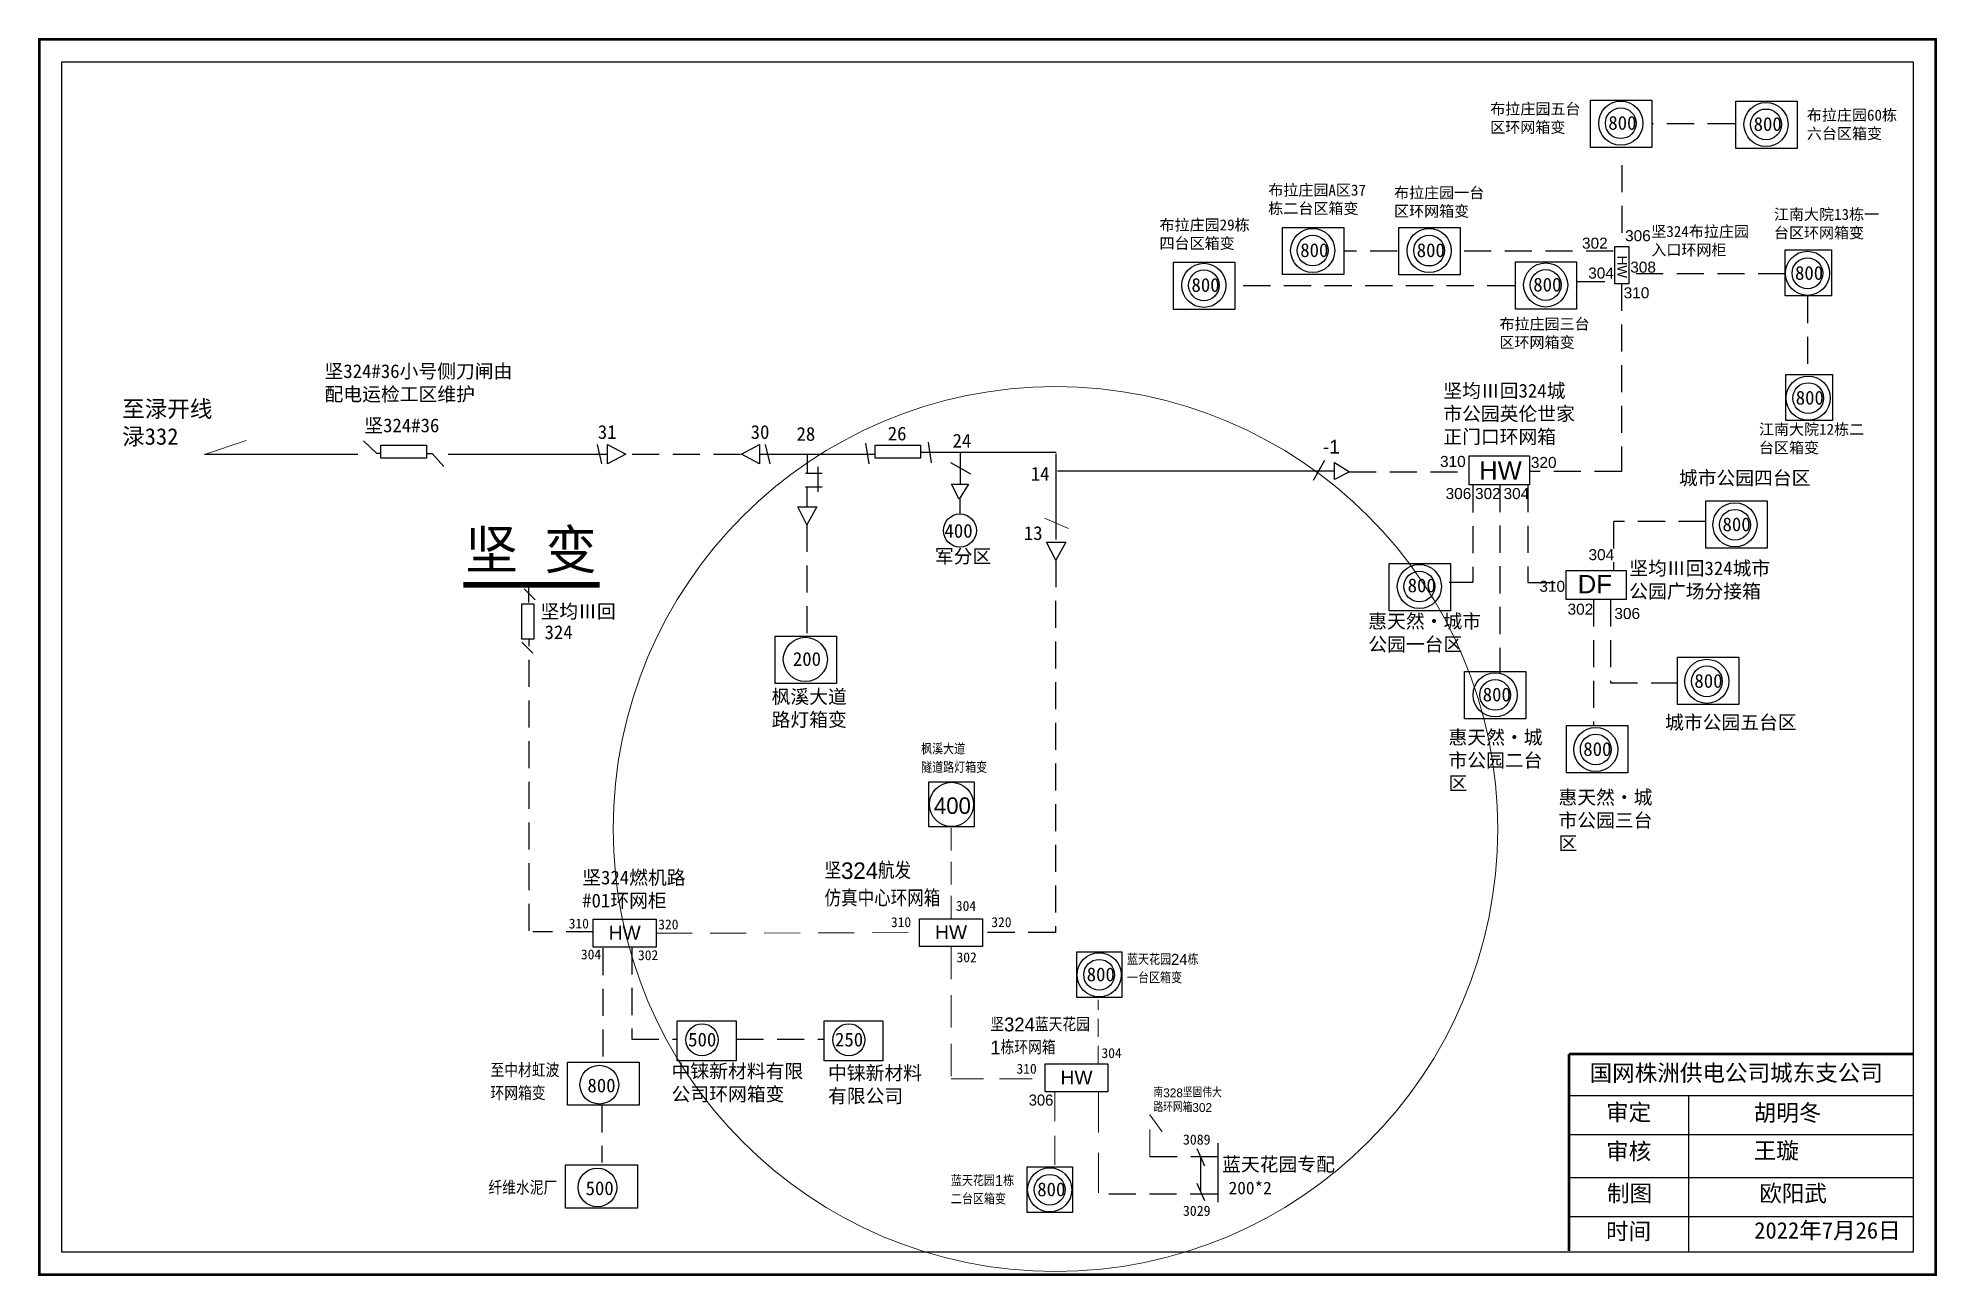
# Model space of a CAD drawing. Extents: x 17 to 361, y 28 to 252.
import ezdxf

# ---------------------------------------------------------------- set-up
doc = ezdxf.new("R2010")
doc.units = 0
doc.header["$LTSCALE"] = 0.774411
doc.linetypes.add('ACAD_ISO02W100', pattern=[15, 12, -3])
doc.linetypes.add('DASHED2', pattern=[9.525, 6.35, -3.175])
doc.layers.get('0').update_dxf_attribs({"linetype": 'CONTINUOUS'})
doc.layers.add('0-RefEdit0', color=7, linetype='CONTINUOUS')
doc.styles.add('hztxt_txtstyle_1.60_0_0', font='', dxfattribs={"height": 1.6, "bigfont": 'hztxt.shx'})
doc.styles.add('hztxt_txtstyle_2.00_0_0', font='', dxfattribs={"height": 2, "bigfont": 'hztxt.shx'})
doc.styles.add('hztxt_txtstyle_2.50_0_0', font='', dxfattribs={"height": 2.5, "bigfont": 'hztxt.shx'})
doc.styles.add('hztxt_txtstyle_200.00_0_0200', font='', dxfattribs={"height": 200, "bigfont": 'hztxt.shx'})
doc.styles.add('hztxt_txtstyle_3.00_0_0', font='', dxfattribs={"height": 3, "bigfont": 'hztxt.shx'})
doc.styles.add('SimSun_txtstyle_2.50_0_0', font='', dxfattribs={"height": 2.5})
doc.styles.get("Standard").update_dxf_attribs({"font": '', "height": 2.5})
doc.styles.add('仿宋_txtstyle_3.00_0_0', font='simsun.ttc', dxfattribs={"height": 3})
doc.styles.add('字体', font='simkai_0.ttf', dxfattribs={"height": 2.5})
doc.styles.add('楷体_GB2312_txtstyle_2.50_0_0', font='simkai_0.ttf', dxfattribs={"height": 2.5})
doc.styles.add('楷体_GB2312_txtstyle_3.00_0_0', font='simkai_0.ttf', dxfattribs={"height": 3})
doc.styles.get('hztxt_txtstyle_1.60_0_0').set_extended_font_data('hztxt')
doc.styles.get('hztxt_txtstyle_2.00_0_0').set_extended_font_data('hztxt')
doc.styles.get('hztxt_txtstyle_2.50_0_0').set_extended_font_data('hztxt')
doc.styles.get('hztxt_txtstyle_200.00_0_0200').set_extended_font_data('hztxt')
doc.styles.get('hztxt_txtstyle_3.00_0_0').set_extended_font_data('hztxt')
doc.styles.get('SimSun_txtstyle_2.50_0_0').set_extended_font_data('SimSun')
doc.styles.get('Standard').set_extended_font_data('SimSun')

msp = doc.modelspace()

# ---------------------------------------------------------------- linework, layer by layer
at = {"color": 0, "linetype": 'DASHED2'}
for p, q in [((324.48, 236.54), (309.38, 236.54)), ((304.03, 229.04), (304.03, 214.33)), ((263.28, 213.47), (253.58, 213.47)), ((302.45, 213.43), (274.75, 213.43)), ((284.51, 207.16), (233.85, 207.16)), ((333.63, 209.32), (305.22, 209.32)), ((337.7, 205.29), (337.7, 190.72)), ((303.97, 173.5), (287.29, 173.5)), ((302.51, 164.45), (302.51, 155.62)), ((319.23, 164.45), (302.55, 164.45)), ((301.92, 150.29), (301.92, 135.15)), ((301.92, 135.15), (314.12, 135.15)), ((124.4, 70.56), (132.55, 70.56)), ((143.42, 70.56), (159.19, 70.56))]:
    msp.add_line(p, q, dxfattribs=at)
at = {"color": 7, "linetype": 'DASHED2'}
for p, q in [((295.98, 207.92), (302.81, 207.92)), ((303.97, 207.54), (303.97, 173.5)), ((144.13, 176.59), (123.39, 176.6)), ((254.52, 173.46), (276.33, 173.46)), ((276.95, 170.98), (276.95, 153.46)), ((281.9, 171.06), (281.9, 137.02)), ((286.97, 171.05), (286.97, 153.37)), ((156.18, 163.83), (156.18, 143.51)), ((201.31, 157.44), (201.26, 89.9)), ((272.69, 153.43), (277.01, 153.43)), ((286.97, 153.37), (293.79, 153.37)), ((298.87, 150.31), (298.87, 127.41)), ((105.79, 90.2), (105.79, 142.96)), ((117.43, 90.04), (106.48, 90.04)), ((201.26, 89.89), (188.02, 89.89)), ((124.4, 87.23), (124.4, 70.56))]:
    msp.add_line(p, q, dxfattribs=at)
at = {"color": 7, "linetype": 'Continuous', "lineweight": 0, "ltscale": 1.899765}
msp.add_line((46.91, 176.6), (54.44, 179.12), dxfattribs=at)
at = {"color": 7, "linetype": 'Continuous'}
for p, q in [((74.75, 176.59), (46.91, 176.6)), ((78.16, 176.78), (75.78, 179.03)), ((78.95, 176.78), (78.16, 176.78)), ((87.14, 176.78), (88.2, 176.78)), ((88.2, 176.78), (90.31, 174.41)), ((119.81, 176.59), (91.08, 176.6)), ((118.99, 174.87), (118.17, 178.4)), ((120.04, 178.39), (123.31, 176.64)), ((120.04, 174.91), (120.04, 178.39)), ((123.31, 176.64), (120.04, 174.91)), ((144.29, 176.65), (147.57, 178.38)), ((147.57, 174.9), (144.29, 176.65)), ((147.57, 178.38), (147.57, 174.9)), ((168.51, 176.59), (147.62, 176.6)), ((148.62, 178.42), (149.44, 174.89)), ((201.37, 176.93), (176.79, 176.93)), ((184, 176.9), (184, 171.24)), ((185.9, 172.99), (182.27, 175.09)), ((183.8, 168.49), (182.43, 171.22)), ((182.43, 171.22), (185.51, 171.22)), ((185.51, 171.22), (183.8, 168.49)), ((154.52, 167.08), (158, 167.08)), ((156.16, 163.81), (154.52, 167.08)), ((158, 167.08), (156.16, 163.81)), ((183.91, 168.55), (183.91, 165.86)), ((201.31, 157.44), (199.67, 160.71)), ((199.67, 160.71), (203.15, 160.71)), ((203.15, 160.71), (201.31, 157.44))]:
    msp.add_line(p, q, dxfattribs=at)
at = {"color": 0, "linetype": 'Continuous'}
for p, q in [((156.22, 176.6), (156.22, 173.16)), ((158.98, 173.16), (155.9, 173.16)), ((158.14, 174.37), (158.14, 169.8)), ((158.98, 170.64), (155.9, 170.64)), ((156.18, 170.63), (156.18, 167)), ((230.76, 41.01), (230.76, 51.69)), ((228.36, 47.56), (226.98, 50.67)), ((227.62, 42.91), (227.62, 49.19)), ((228.34, 41.27), (226.96, 44.38))]:
    msp.add_line(p, q, dxfattribs=at)
at = {"color": 0, "ltscale": 2}
for p, q in [((167.46, 174.87), (166.88, 178.62)), ((178.8, 175.06), (178.21, 178.81))]:
    msp.add_line(p, q, dxfattribs=at)
at = {"color": 7}
msp.add_line((201.31, 176.68), (201.34, 161.14), dxfattribs=at)
at = {"color": 0}
for p, q in [((201.63, 173.63), (251.86, 173.63)), ((250.1, 175.51), (247.99, 171.89)), ((251.86, 172.05), (251.86, 175.12)), ((251.86, 175.12), (254.59, 173.41)), ((254.59, 173.41), (251.86, 172.05))]:
    msp.add_line(p, q, dxfattribs=at)
at = {"color": 7, "linetype": 'DASHED2', "lineweight": 0, "ltscale": 1.362687}
msp.add_line((203.64, 163.15), (199.28, 165.05), dxfattribs=at)
at = {"linetype": 'Continuous'}
for p, q in [((106.9, 150.22), (104.92, 152.2)), ((106.47, 140.57), (104.49, 142.55)), ((294.45, 60.37), (356.81, 60.37)), ((316.09, 60.36), (316.09, 32.03)), ((294.45, 53.27), (356.81, 53.27)), ((294.45, 45.52), (356.81, 45.52)), ((294.45, 38.42), (356.81, 38.42))]:
    msp.add_line(p, q, dxfattribs=at)
at = {"linetype": 'ACAD_ISO02W100'}
msp.add_line((105.76, 149.72), (105.76, 152.81), dxfattribs=at)
at = {"color": 7, "linetype": 'DASHED2', "lineweight": 0, "ltscale": 0.836672}
msp.add_line((182.32, 92.42), (182.32, 109.25), dxfattribs=at)
at = {"color": 7, "linetype": 'DASHED2', "lineweight": 0, "ltscale": 1.327693}
msp.add_line((128.82, 89.77), (176.62, 89.89), dxfattribs=at)
at = {"linetype": 'DASHED2'}
for p, q in [((119.18, 87.09), (119.18, 66.78)), ((118.98, 58.58), (118.98, 48.23)), ((230.74, 49.21), (218.4, 49.21)), ((230.61, 42.49), (209.29, 42.49))]:
    msp.add_line(p, q, dxfattribs=at)
at = {"color": 7, "linetype": 'DASHED2', "lineweight": 0, "ltscale": 1.195519}
for p, q in [((182.32, 87.36), (182.32, 63.41)), ((182.32, 63.41), (199.31, 63.41))]:
    msp.add_line(p, q, dxfattribs=at)
at = {"color": 7, "linetype": 'DASHED2', "lineweight": 0, "ltscale": 0.664177}
msp.add_line((209.04, 66.07), (209.04, 77.72), dxfattribs=at)
at = {"color": 7, "linetype": 'DASHED2', "lineweight": 0, "ltscale": 1.076503}
msp.add_line((201.14, 61), (201.14, 47.56), dxfattribs=at)
at = {"color": 7, "linetype": 'DASHED2', "lineweight": 0, "ltscale": 1.493916}
msp.add_line((209.09, 61), (209.09, 42.69), dxfattribs=at)
at = {"color": 7, "linetype": 'DASHED2', "lineweight": 0, "ltscale": 1.016734}
for p, q in [((218.4, 49.21), (218.4, 56.85)), ((218.4, 56.85), (220.64, 53.79)), ((218.4, 49.21), (218.4, 49.21))]:
    msp.add_line(p, q, dxfattribs=at)
at = {"linetype": 'Continuous', "const_width": 0.5}
msp.add_lwpolyline([(16.95, 251.85), (360.93, 251.85), (360.93, 27.88), (16.95, 27.88)], close=True, dxfattribs=at)
at = {"linetype": 'Continuous'}
for points in [[(21, 247.8), (356.88, 247.8), (356.88, 31.93), (21, 31.93)], [(302.75, 214.3), (305.27, 214.3), (305.27, 207.52), (302.75, 207.52)]]:
    msp.add_lwpolyline(points, close=True, dxfattribs=at)
at = {"color": 0}
for points in [[(333.62, 213.68), (342.06, 213.68), (342.06, 205.36), (333.62, 205.36)], [(333.75, 191.07), (342.19, 191.07), (342.19, 182.74), (333.75, 182.74)], [(178.32, 117.21), (186.53, 117.21), (186.53, 109.09), (178.32, 109.09)], [(205.12, 86.39), (213.31, 86.39), (213.31, 78.1), (205.12, 78.1)], [(196.14, 47.41), (204.33, 47.41), (204.33, 39.12), (196.14, 39.12)]]:
    msp.add_lwpolyline(points, close=True, dxfattribs=at)
at = {"color": 7, "linetype": 'Continuous'}
for points in [[(78.92, 178.26), (87.15, 178.26), (87.15, 175.91), (78.92, 175.91)], [(168.55, 178.26), (176.79, 178.26), (176.79, 175.91), (168.55, 175.91)], [(112.73, 66.43), (125.78, 66.43), (125.78, 58.58), (112.73, 58.58)], [(112.39, 47.8), (125.44, 47.8), (125.44, 39.95), (112.39, 39.95)]]:
    msp.add_lwpolyline(points, close=True, dxfattribs=at)
at = {"color": 0, "linetype": 'Continuous'}
for points in [[(276.33, 176.35), (287.24, 176.35), (287.24, 171.07), (276.33, 171.07)], [(293.88, 155.57), (304.78, 155.57), (304.78, 150.29), (293.88, 150.29)], [(132.67, 73.92), (143.32, 73.92), (143.32, 66.62), (132.67, 66.62)], [(159.31, 73.92), (169.95, 73.92), (169.95, 66.62), (159.31, 66.62)]]:
    msp.add_lwpolyline(points, close=True, dxfattribs=at)
at = {"color": 7, "linetype": 'Continuous', "const_width": 1}
msp.add_lwpolyline([(93.83, 152.94), (118.6, 152.94)], dxfattribs=at)
at = {"linetype": 'ACAD_ISO02W100'}
msp.add_lwpolyline([(106.66, 143.11), (104.45, 143.11), (104.45, 149.51), (106.66, 149.51)], close=True, dxfattribs=at)
for points in [[(117.41, 92.31), (128.82, 92.31), (128.82, 87.24), (117.41, 87.24)], [(176.62, 92.42), (188.02, 92.42), (188.02, 87.36), (176.62, 87.36)], [(199.38, 66.07), (210.78, 66.07), (210.78, 61), (199.38, 61)]]:
    msp.add_lwpolyline(points, close=True)
at = {"linetype": 'Continuous', "const_width": 0.5}
for points in [[(294.41, 67.88), (294.41, 32.15)], [(294.45, 67.88), (356.81, 67.88)]]:
    msp.add_lwpolyline(points, dxfattribs=at)
for centre, radius in [((303.81, 236.64), 4), ((303.81, 236.64), 2.79), ((330.16, 236.43), 4), ((330.16, 236.43), 2.79), ((247.93, 213.56), 4), ((269.05, 213.55), 4), ((247.93, 213.56), 2.79), ((269.05, 213.55), 2.79), ((228.19, 207.25), 4), ((290.19, 207.32), 4), ((337.68, 209.43), 4), ((337.68, 209.43), 2.79), ((228.19, 207.25), 2.79), ((290.19, 207.32), 2.79), ((337.81, 186.81), 4), ((337.81, 186.81), 2.79), ((183.94, 162.8), 3), ((324.53, 163.84), 4), ((324.53, 163.84), 2.79), ((267.28, 152.64), 4), ((267.28, 152.64), 2.79), ((155.9, 139.43), 4), ((319.43, 135.46), 4), ((319.43, 135.46), 2.79), ((281.02, 132.99), 4), ((281.02, 132.99), 2.79), ((299.27, 123.1), 4), ((299.27, 123.1), 2.79), ((182.4, 113.14), 4), ((209.19, 82.25), 4), ((209.19, 82.25), 2.79), ((200.22, 43.27), 4), ((200.22, 43.27), 2.79)]:
    msp.add_circle(centre, radius)
at = {"color": 12, "linetype": 'Continuous', "lineweight": 0, "ltscale": 3.785241, "true_color": 0xc00000}
msp.add_circle((201.27, 108.67), 80.22, dxfattribs=at)
at = {"color": 0, "linetype": 'Continuous'}
for centre in [(137.16, 70.46), (163.79, 70.46)]:
    msp.add_circle(centre, 2.91, dxfattribs=at)
at = {"color": 7, "linetype": 'Continuous'}
for centre in [(118.53, 62.32), (118.19, 43.69)]:
    msp.add_circle(centre, 3.51, dxfattribs=at)
at = {"layer": '0-RefEdit0', "linetype": 'ByBlock', "ltscale": 2}
for points in [[(298.31, 240.83), (309.43, 240.83), (309.43, 232.26), (298.31, 232.26)], [(324.67, 240.62), (335.78, 240.62), (335.78, 232.05), (324.67, 232.05)], [(242.43, 217.76), (253.55, 217.76), (253.55, 209.19), (242.43, 209.19)], [(263.56, 217.74), (274.67, 217.74), (274.67, 209.17), (263.56, 209.17)], [(222.7, 211.44), (233.81, 211.44), (233.81, 202.87), (222.7, 202.87)], [(284.7, 211.52), (295.81, 211.52), (295.81, 202.95), (284.7, 202.95)], [(319.23, 168.19), (330.34, 168.19), (330.34, 159.62), (319.23, 159.62)], [(261.79, 156.83), (272.9, 156.83), (272.9, 148.26), (261.79, 148.26)], [(150.4, 143.63), (161.52, 143.63), (161.52, 135.06), (150.4, 135.06)], [(314.12, 139.81), (325.24, 139.81), (325.24, 131.24), (314.12, 131.24)], [(275.48, 137.21), (286.59, 137.21), (286.59, 128.64), (275.48, 128.64)], [(293.97, 127.45), (305.08, 127.45), (305.08, 118.88), (293.97, 118.88)]]:
    msp.add_lwpolyline(points, close=True, dxfattribs=at)

# ---------------------------------------------------------------- texts
msp.add_text('400', height=2.5).set_placement((181.14, 161.49))
at = {"color": 7, "attachment_point": 1}
for s, insert, char_height, width in [('布拉庄园五台区环网箱变', (280.13, 240.25), 2, 18.7549), ('布拉庄园60栋六台区箱变', (337.56, 239.12), 2, 18.9433), ('布拉庄园A区37栋二台区箱变', (239.87, 225.53), 2, 18.7549), ('布拉庄园一台区环网箱变', (262.68, 225.04), 2, 18.7549), ('江南大院13栋一台区环网箱变', (331.59, 221.12), 2, 20.1191), ('布拉庄园29栋四台区箱变', (220.14, 219.21), 2, 18.7549), ('坚324布拉庄园入口环网柜', (309.35, 218.02), 2, 18.7549), ('布拉庄园三台区环网箱变', (281.8, 201.25), 2, 18.7549), ('坚均Ⅲ回324城市公园{\\C256;英伦世家正门口环网箱}', (271.62, 189.39), 2.5, 25.4216), ('江南大院12栋二台区箱变', (328.87, 182.15), 2, 20.1191), ('坚均Ⅲ回324城市公园广场分接箱', (305.35, 157.21), 2.5, 27.5778)]:
    msp.add_mtext(s, dxfattribs=dict(at, insert=insert, char_height=char_height, width=width))
at = {"color": 7, "linetype": 'Continuous', "attachment_point": 1}
for s, insert, char_height, width, style in [('{\\fSimSun|b0|i0|c134|p2;800}', (301.55, 237.96), 2.5, 10.9804, '字体'), ('{\\fSimSun|b0|i0|c134|p2;800}', (327.91, 237.75), 2.5, 10.9804, '字体'), ('800', (245.67, 214.88), 2.5, 10.9804, '字体'), ('800', (266.8, 214.87), 2.5, 10.9804, '字体'), ('{\\fSimSun|b0|i0|c134|p2;800}', (335.42, 210.75), 2.5, 10.9804, '字体'), ('800', (225.94, 208.57), 2.5, 10.9804, '字体'), ('800', (287.94, 208.64), 2.5, 10.9804, '字体'), ('800', (335.55, 188.13), 2.5, 10.9804, '字体'), ('城市公园四台区', (314.35, 173.57), 2.5, 24.6944, '字体'), ('800', (322.27, 165.16), 2.5, 10.9804, '字体'), ('800', (265.16, 154.1), 2.5, 10.9804, '字体'), ('{\\fSimSun|b0|i0|c134|p2;惠天然·城市公园一台区}', (258.01, 147.6), 2.5, 22.9663, '字体'), ('200', (153.64, 140.75), 2.5, 10.9804, '字体'), ('800', (317.17, 136.78), 2.5, 10.9804, '字体'), ('枫溪大道路灯箱变', (149.78, 133.92), 2.5, 14.9757, '字体'), ('800', (278.77, 134.31), 2.5, 10.9804, '字体'), ('城市公园五台区', (311.85, 129.27), 2.5, 24.6944, '字体'), ('{\\fSimSun|b0|i0|c134|p2;惠天然·城市公园二台区}', (272.57, 126.56), 2.5, 20.3267, '字体'), ('800', (297.01, 124.42), 2.5, 10.9804, '字体'), ('400', (179.23, 114.41), 3, 10.9804, 'hztxt_txtstyle_3.00_0_0'), ('惠天然·城市公园三台区', (292.51, 115.68), 2.5, 20.3267, '字体'), ('{\\fSimSun|b0|i0|c134|p2;800}', (206.94, 83.57), 2.5, 10.9804, '字体'), ('至中材虹波^M^J环网箱变', (98.78, 66.17), 2.5, 22.2344, 'hztxt_txtstyle_2.50_0_0'), ('{\\fSimSun|b0|i0|c134|p2;800}', (116.37, 63.43), 2.5, 8.4638, '字体'), ('纤维水泥厂', (98.4, 44.86), 2.5, 22.2344, 'hztxt_txtstyle_2.50_0_0'), ('{\\fSimSun|b0|i0|c134|p2;500}', (116.04, 44.8), 2.5, 8.4638, '字体'), ('{\\fSimSun|b0|i0|c134|p2;800}', (197.96, 44.59), 2.5, 10.9804, '字体')]:
    msp.add_mtext(s, dxfattribs=dict(at, insert=insert, char_height=char_height, width=width, style=style))
at = {"color": 0, "attachment_point": 1}
for s, insert, char_height, width in [('{\\fArial|b0|i0|c0|p32;\\H0.8x;306}', (304.59, 217.25), 2.5, 12.4841), ('{\\fArial|b0|i0|c0|p32;\\H0.8x;302}', (296.78, 215.9), 2.5, 12.4841), ('{\\fArial|b0|i0|c0|p32;\\H0.8x;304}', (297.9, 210.48), 2.5, 12.4841), ('{\\fArial|b0|i0|c0|p32;\\H0.8x;308}', (305.53, 211.55), 2.5, 12.4841), ('{\\fArial|b0|i0|c0|p32;\\H0.8x;310}', (304.34, 206.9), 2.5, 12.4841), ('{\\fArial|b0|i0|c0|p32;-1}', (249.76, 179.24), 2.5, 12.4841), ('{\\fArial|b0|i0|c0|p32;\\H0.8x;310}', (271.03, 176.32), 2.5, 12.4841), ('{\\fArial|b0|i0|c0|p32;\\H0.8x;320}', (287.5, 176.14), 2.5, 12.4841), ('{\\fArial|b0|i0|c0|p32;HW}', (278.12, 175.36), 3.3278, 16.6181), ('{\\fArial|b0|i0|c0|p32;\\H0.8x;306}', (272.04, 170.5), 2.5, 12.4841), ('{\\fArial|b0|i0|c0|p32;\\H0.8x;302}', (277.37, 170.5), 2.5, 12.4841), ('{\\fArial|b0|i0|c0|p32;\\H0.8x;304}', (282.55, 170.5), 2.5, 12.4841), ('{\\fArial|b0|i0|c0|p32;\\H0.8x;304}', (297.96, 159.42), 2.5, 12.4841), ('{\\fArial|b0|i0|c0|p32;\\H0.8x;310}', (289.05, 153.68), 2.5, 12.4841), ('{\\fArial|b0|i0|c0|p32;DF}', (296, 154.74), 3.3278, 16.6181), ('{\\fArial|b0|i0|c0|p32;\\H0.8x;302}', (294.16, 149.54), 2.5, 12.4841), ('{\\fArial|b0|i0|c0|p32;\\H0.8x;306}', (302.65, 148.75), 2.5, 12.4841)]:
    msp.add_mtext(s, dxfattribs=dict(at, insert=insert, char_height=char_height, width=width))
at = {"insert": (304.95, 212.65), "char_height": 1.748, "width": 3.6767, "attachment_point": 1, "rotation": 270}
msp.add_mtext('{\\fArial|b0|i0|c0|p32;HW}', dxfattribs=at)
at = {"color": 2, "true_color": 0xffff00, "insert": (68.68, 192.94), "char_height": 2.5, "width": 35.881, "attachment_point": 1, "style": '楷体_GB2312_txtstyle_2.50_0_0'}
msp.add_mtext('坚324#36小号侧刀闸由\\P配电运检工区维护', dxfattribs=at)
at = {"color": 1, "true_color": 0xff0000, "insert": (31.97, 186.35), "char_height": 3, "width": 18.7177, "attachment_point": 1, "style": '仿宋_txtstyle_3.00_0_0'}
msp.add_mtext('至渌开线渌332', dxfattribs=at)
at = {"color": 7, "char_height": 2.5, "attachment_point": 1, "style": '字体'}
for s, insert, width in [('坚324#36', (75.89, 183.11), 21.0278), ('{\\fSimSun|b0|i0|c134|p2;26}', (170.85, 181.63), 21.0278), ('蓝天花园专配', (231.5, 49.13), 22.4024)]:
    msp.add_mtext(s, dxfattribs=dict(at, insert=insert, width=width))
at = {"attachment_point": 1}
for s, insert, char_height, width in [('31', (118.25, 181.91), 2.5, 6.4182), ('30', (145.98, 181.91), 2.5, 6.4182), ('28', (154.3, 181.57), 2.5, 6.4182), ('24', (182.6, 180.33), 2.5, 6.4182), ('14', (196.78, 174.34), 2.5, 6.4182), ('3089', (224.39, 53.29), 1.84, 3.8702), ('200*2', (232.68, 44.74), 2.3, 4.8377), ('3029', (224.39, 40.38), 1.84, 3.8702)]:
    msp.add_mtext(s, dxfattribs=dict(at, insert=insert, char_height=char_height, width=width))
at = {"linetype": 'Continuous', "attachment_point": 1}
for s, insert, char_height, width, style in [('坚 变', (94.2, 162.84), 7, 27.4955, '字体'), ('坚324燃机路\\P#01环网柜', (115.42, 101.13), 2.5, 28.612, '字体'), ('{\\H0.72x;304}', (183.2, 95.64), 2.5, 28.612, '字体'), ('{\\H0.72x;310}', (112.97, 92.44), 2.5, 28.612, '字体'), ('{\\fArial|b0|i0|c0|p32;HW}', (120.22, 91.13), 2.5, 28.612, '字体'), ('{\\H0.72x;320}', (129.21, 92.28), 2.5, 28.612, '字体'), ('{\\H0.72x;310}', (171.42, 92.69), 2.5, 28.612, '字体'), ('{\\fArial|b0|i0|c0|p32;HW}', (179.42, 91.24), 2.5, 28.612, '字体'), ('{\\H0.72x;320}', (189.63, 92.69), 2.5, 28.612, '字体'), ('{\\H0.72x;304}', (115.19, 86.84), 2.5, 28.612, '字体'), ('{\\H0.72x;302}', (125.54, 86.7), 2.5, 28.612, '字体'), ('{\\H0.72x;302}', (183.32, 86.31), 2.5, 28.612, '字体'), ('{\\H0.72x;304}', (209.61, 68.95), 2.5, 28.612, '字体'), ('{\\H0.72x;310}', (194.2, 66.11), 2.5, 28.612, '字体'), ('国网株洲供电公司城东支公司', (298.16, 65.96), 3, 82.0179, '楷体_GB2312_txtstyle_3.00_0_0'), ('{\\fArial|b0|i0|c0|p32;HW}', (202.18, 64.89), 2.5, 28.612, '字体'), ('306', (196.42, 60.53), 2, 28.612, 'hztxt_txtstyle_2.00_0_0'), ('审定', (301.14, 58.81), 3, 23.4615, '字体'), ('胡明冬', (327.93, 58.73), 3, 33.0539, '仿宋_txtstyle_3.00_0_0'), ('审核', (301.14, 51.75), 3, 23.4615, '字体'), ('王璇', (327.93, 51.88), 3, 33.0539, '仿宋_txtstyle_3.00_0_0'), ('制图', (301.31, 44.13), 3, 23.4615, '字体'), ('欧阳武', (328.94, 44.13), 3, 23.4615, '仿宋_txtstyle_3.00_0_0'), ('时间', (301.14, 37.25), 3, 23.4615, '字体'), ('2022年7月26日', (328.02, 37.41), 3, 32.907, '仿宋_txtstyle_3.00_0_0')]:
    msp.add_mtext(s, dxfattribs=dict(at, insert=insert, char_height=char_height, width=width, style=style))
at = {"char_height": 2.5, "attachment_point": 1}
for s, insert, width, style in [('13', (195.53, 163.58), 6.4182, 'SimSun_txtstyle_2.50_0_0'), ('军分区', (179.4, 159.38), 16.4292, '字体')]:
    msp.add_mtext(s, dxfattribs=dict(at, insert=insert, width=width, style=style))
at = {"color": 0, "linetype": 'Continuous', "char_height": 2.5, "attachment_point": 1}
for s, insert, width in [('坚均Ⅲ回', (107.86, 149.39), 14.8021), ('324', (108.59, 145.61), 5.6554)]:
    msp.add_mtext(s, dxfattribs=dict(at, insert=insert, width=width))
at = {"color": 7, "linetype": 'DASHED2', "lineweight": 0, "ltscale": 1.195519, "attachment_point": 1}
for s, insert, char_height, style in [('枫溪大道^M^J隧道路灯箱变', (176.89, 124.18), 2, 'hztxt_txtstyle_2.00_0_0'), ('坚324蓝天花园^M^J1栋环网箱', (189.45, 74.48), 2.5, 'hztxt_txtstyle_2.50_0_0')]:
    msp.add_mtext(s, dxfattribs=dict(at, insert=insert, char_height=char_height, style=style))
at = {"color": 7, "linetype": 'DASHED2', "lineweight": 0, "ltscale": 1.897138, "insert": (159.38, 102.62), "char_height": 3, "attachment_point": 1, "style": 'hztxt_txtstyle_3.00_0_0'}
msp.add_mtext('坚324航发^M^J仿真中心环网箱', dxfattribs=at)
at = {"color": 7, "linetype": 'DASHED2', "lineweight": 0, "ltscale": 0.48819, "char_height": 2, "attachment_point": 1}
for s, insert, style in [('蓝天花园24栋^M^J一台区箱变', (214.24, 86.04), 'hztxt_txtstyle_200.00_0_0200'), ('蓝天花园1栋^M^J二台区箱变', (182.29, 45.93), 'hztxt_txtstyle_2.00_0_0')]:
    msp.add_mtext(s, dxfattribs=dict(at, insert=insert, style=style))
at = {"color": 0, "linetype": 'Continuous', "char_height": 2.5, "attachment_point": 1, "style": '字体'}
for s, insert, width in [('500', (134.64, 71.75), 28.612), ('250', (161.28, 71.75), 28.612), ('中铼新材料有限公司环网箱变', (131.64, 66.03), 24.5817), ('中铼新材料有限公司', (160.01, 65.7), 18.1725)]:
    msp.add_mtext(s, dxfattribs=dict(at, insert=insert, width=width))
at = {"color": 2, "linetype": 'DASHED2', "lineweight": 0, "ltscale": 1.016734, "true_color": 0xffff00, "insert": (219.06, 61.64), "char_height": 1.6, "attachment_point": 1, "style": 'hztxt_txtstyle_1.60_0_0'}
msp.add_mtext('南328坚固伟大^M^J路环网箱302', dxfattribs=at)

doc.saveas('drawing.dxf')
